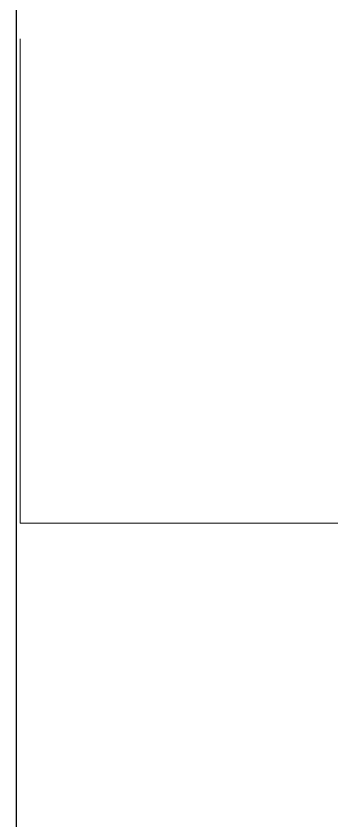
# Model space of a CAD drawing. Header units: inches. Extents: x 542787 to 543192, y 9574025 to 9574373.
# Drawn here: x 542828.2228 to 542828.2475, y 9574192.4521 to 9574192.5151 of the extents above; entities that cross this region are included whole.
import ezdxf

# ---------------------------------------------------------------- set-up
doc = ezdxf.new("R2010")
doc.units = ezdxf.units.IN
doc.header["$MEASUREMENT"] = 0
doc.layers.add('I-ARQ', color=8, linetype='Continuous')

msp = doc.modelspace()

# ---------------------------------------------------------------- linework, layer by layer
at = {"layer": 'I-ARQ'}
for q in [(542828.22277, 9574192.046185), (542828.22277, 9574192.00558)]:
    msp.add_line((542828.22277, 9574192.713685), q, dxfattribs=at)
at = {"layer": 'I-ARQ', "lineweight": 5}
for points in [[(542828.22277, 9574192.49558), (542828.22277, 9574192.49558), (542828.22277, 9574192.514366), (542828.22277, 9574192.514366)], [(542828.22277, 9574192.514366), (542828.22277, 9574192.514366), (542828.223083, 9574192.514366), (542828.223083, 9574192.514366)], [(542828.223083, 9574192.475393), (542828.223083, 9574192.475393), (542828.223083, 9574192.513297), (542828.223083, 9574192.513297)], [(542828.223083, 9574192.513297), (542828.223083, 9574192.513297), (542828.223083, 9574192.515768), (542828.223083, 9574192.515768)], [(542828.22277, 9574192.511321), (542828.22277, 9574192.511321), (542828.22277, 9574192.503058), (542828.22277, 9574192.503058)], [(542828.22277, 9574192.476796), (542828.22277, 9574192.476796), (542828.22277, 9574192.49558), (542828.22277, 9574192.49558)], [(542828.22277, 9574192.476796), (542828.22277, 9574192.476796), (542828.223083, 9574192.476796), (542828.223083, 9574192.476796)], [(542828.256794, 9574192.475393), (542828.256794, 9574192.475393), (542828.223083, 9574192.475393), (542828.223083, 9574192.475393)]]:
    msp.add_open_spline(points, degree=3, dxfattribs=at)
msp.add_open_spline([(542828.22277, 9574192.488105), (542828.22277, 9574192.488103), (542828.22277, 9574192.488104), (542828.22277, 9574192.488104), (542828.22277, 9574192.488104), (542828.22277, 9574192.488104), (542828.22277, 9574192.488104), (542828.22277, 9574192.488104), (542828.22277, 9574192.488104), (542828.22277, 9574192.488104), (542828.22277, 9574192.488104), (542828.22277, 9574192.488104), (542828.22277, 9574192.488104), (542828.22277, 9574192.488104), (542828.22277, 9574192.488104), (542828.22277, 9574192.488104), (542828.22277, 9574192.488104), (542828.22277, 9574192.488104), (542828.22277, 9574192.488104), (542828.22277, 9574192.488104), (542828.22277, 9574192.488104), (542828.22277, 9574192.488104), (542828.22277, 9574192.488104), (542828.22277, 9574192.488104), (542828.22277, 9574192.488104), (542828.22277, 9574192.488104), (542828.22277, 9574192.488105), (542828.22277, 9574192.488105), (542828.22277, 9574192.488105), (542828.22277, 9574192.488105), (542828.22277, 9574192.488105), (542828.22277, 9574192.488105), (542828.22277, 9574192.488105), (542828.22277, 9574192.488105), (542828.22277, 9574192.488105), (542828.22277, 9574192.488105)], degree=3, knots=[0, 0, 0, 0, 0.111111, 0.111111, 0.111111, 0.111111, 0.222222, 0.222222, 0.222222, 0.222222, 0.333333, 0.333333, 0.333333, 0.333333, 0.444444, 0.444444, 0.444444, 0.444444, 0.555556, 0.555556, 0.555556, 0.555556, 0.666667, 0.666667, 0.666667, 0.666667, 0.777778, 0.777778, 0.777778, 0.777778, 0.888889, 0.888889, 0.888889, 0.888889, 1, 1, 1, 1], dxfattribs=at)

doc.saveas('drawing.dxf')
